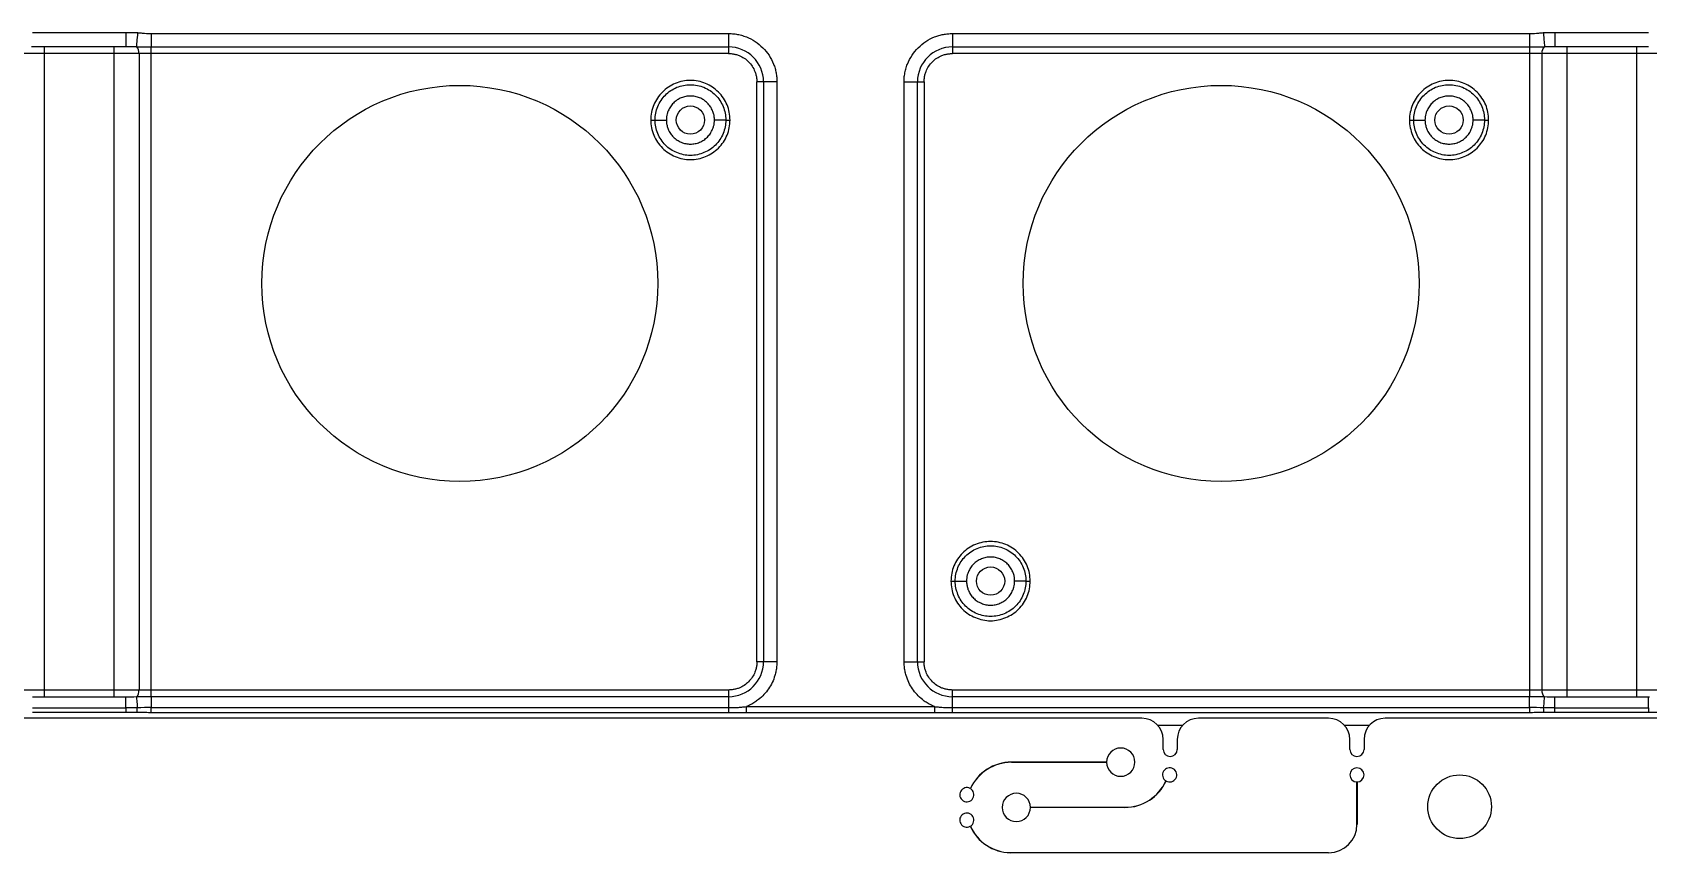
# Model space of a CAD drawing. Header units: millimetres. Extents: x -1 to 1576, y 30 to 633.
# Drawn here: x 572 to 686.3, y 421 to 479.1 of the extents above; entities that cross this region are included whole.
import ezdxf

# ---------------------------------------------------------------- set-up
doc = ezdxf.new("R2010")
doc.units = ezdxf.units.MM

msp = doc.modelspace()

# ---------------------------------------------------------------- linework, layer by layer
at = {"color": 7, "linetype": 'Continuous', "lineweight": 25}
for p, q in [((572, 479.05), (578.62, 479.05)), ((580.41, 478.97), (621.22, 478.97)), ((621.22, 478.97), (621.22, 477.55)), ((637.04, 478.97), (677.85, 478.97)), ((637.04, 478.97), (637.04, 477.55)), ((679.64, 479.05), (686.26, 479.05)), ((571.95, 478.05), (572, 478.06)), ((572, 478.05), (578.62, 478.05)), ((572.83, 478.05), (572.83, 432.05)), ((577.79, 432.05), (577.79, 478.05)), ((580.41, 478.02), (621.22, 478.02)), ((580.41, 432.08), (580.41, 478.02)), ((637.04, 478.02), (677.85, 478.02)), ((677.85, 478.02), (677.85, 432.08)), ((679.59, 478.05), (679.64, 478.06)), ((679.64, 478.05), (686.26, 478.05)), ((680.47, 478.05), (680.47, 432.05)), ((685.43, 432.05), (685.43, 478.05)), ((621.22, 477.55), (529.4, 477.55)), ((579.54, 477.55), (579.54, 432.55)), ((728.86, 477.55), (637.04, 477.55)), ((678.73, 432.55), (678.73, 477.55)), ((624.64, 475.55), (623.22, 475.55)), ((623.22, 434.55), (623.22, 475.55)), ((623.69, 475.55), (623.69, 434.55)), ((624.64, 475.55), (624.64, 434.55)), ((633.63, 434.55), (633.63, 475.55)), ((633.63, 475.55), (635.04, 475.55)), ((634.57, 434.55), (634.57, 475.55)), ((635.04, 475.55), (635.04, 434.55)), ((624.64, 434.55), (623.22, 434.55)), ((633.63, 434.55), (635.04, 434.55)), ((621.22, 432.55), (529.4, 432.55)), ((578.62, 432.05), (572, 432.05)), ((578.67, 432.05), (578.62, 432.05)), ((621.22, 432.08), (580.41, 432.08)), ((621.22, 432.55), (621.22, 431.31)), ((637.04, 431.31), (637.04, 432.55)), ((728.86, 432.55), (637.04, 432.55)), ((677.85, 432.08), (637.04, 432.08)), ((679.64, 432.04), (679.54, 432.05)), ((686.26, 432.05), (679.64, 432.05)), ((686.31, 432.05), (686.26, 432.05)), ((572, 431.28), (578.62, 431.28)), ((578.62, 430.95), (572, 430.95)), ((578.62, 431.28), (578.62, 430.95)), ((580.41, 431.31), (621.22, 431.31)), ((621.22, 430.94), (580.41, 430.94)), ((622.48, 431.38), (635.78, 431.38)), ((635.78, 430.94), (622.48, 430.94)), ((637.04, 431.31), (677.85, 431.31)), ((677.85, 430.94), (637.04, 430.94)), ((679.64, 431.28), (686.26, 431.28)), ((686.26, 430.95), (679.64, 430.95)), ((686.26, 431.28), (686.26, 430.95)), ((650.44, 430.55), (560, 430.55)), ((653.32, 430.05), (651.56, 430.05)), ((663.64, 430.55), (654.44, 430.55)), ((666.52, 430.05), (664.76, 430.05)), ((757.28, 430.55), (667.64, 430.55)), ((651.94, 428.35), (651.94, 429.05)), ((652.94, 429.05), (652.94, 428.35)), ((665.14, 428.35), (665.14, 429.05)), ((666.14, 429.05), (666.14, 428.35)), ((641.22, 427.46), (647.94, 427.46)), ((647.94, 427.45), (641.22, 427.45)), ((665.64, 423.05), (665.64, 426.05)), ((665.65, 426.05), (665.65, 423.05)), ((642.56, 424.26), (649.24, 424.26)), ((649.24, 424.25), (642.56, 424.25)), ((641.13, 421.06), (663.64, 421.06)), ((663.64, 421.05), (641.13, 421.05))]:
    msp.add_line(p, q, dxfattribs=at)
for centre, radius in [((602.22, 461.3), 14), ((656.04, 461.3), 14), ((672.9, 424.3), 2.25)]:
    msp.add_circle(centre, radius, dxfattribs=at)
at = {"color": 141}
for centre in [(618.52, 472.85), (672.15, 472.85), (639.74, 440.25)]:
    msp.add_circle(centre, 1, dxfattribs=at)
at = {"color": 7, "linetype": 'Continuous', "lineweight": 25}
for centre, radius, start, end in [((578.98, 477.63), 0.562, 352.1767, 47.5651), ((621.22, 475.55), 2.47, 0, 90), ((637.04, 475.55), 2.47, 90, 180), ((679.28, 477.63), 0.562, 132.435, 187.8232), ((621.22, 434.55), 2.47, 270, 360), ((637.04, 434.55), 2.47, 180, 270), ((578.98, 432.48), 0.562, 312.435, 7.8232), ((679.28, 432.48), 0.562, 172.1767, 227.5651), ((650.44, 429.05), 1.5, 0, 90), ((654.44, 429.05), 1.5, 90, 180), ((663.64, 429.05), 1.5, 0, 90), ((667.64, 429.05), 1.5, 90, 180), ((641.22, 424.25), 3.2, 90.0002, 155.3911), ((641.22, 424.25), 3.19, 90.0002, 155.4086), ((648.94, 427.45), 1, 180.2864, 179.714), ((652.44, 428.35), 0.5, 180, 0), ((665.64, 428.35), 0.5, 180, 0), ((652.4, 426.55), 0.5, 240.4, 239.2487), ((665.64, 426.55), 0.5, 270.573, 269.427), ((638.06, 425.15), 0.5, 60.4208, 59.27), ((641.56, 424.25), 1, 0.2867, 359.7138), ((649.24, 427.45), 3.19, 270.0002, 335.4017), ((649.24, 427.45), 3.2, 270.0002, 335.3842), ((638.06, 423.35), 0.5, 300.7523, 299.6009), ((641.22, 424.25), 3.21, 204.6144, 268.4153), ((641.22, 424.25), 3.2, 204.597, 268.4128), ((663.64, 423.05), 2, 270, 0), ((663.64, 423.05), 2, 270, 360)]:
    msp.add_arc(centre, radius, start, end, dxfattribs=at)
for points, knots in [([(578.62, 479.05), (578.77, 479.05), (579.05, 479.05), (579.32, 479.03), (579.44, 479.03)], [0, 0, 0, 0, 0.556213, 1, 1, 1, 1]), ([(578.62, 479.05), (578.62, 478.92), (578.62, 478.79), (578.62, 478.55), (578.62, 478.44), (578.62, 478.25), (578.62, 478.18), (578.62, 478.08), (578.62, 478.05), (578.62, 478.05)], [0, 0, 0, 0, 0.25, 0.25, 0.5, 0.5, 0.75, 0.75, 1, 1, 1, 1]), ([(579.44, 479.03), (579.42, 478.79), (579.4, 478.56), (579.37, 478.21), (579.36, 478.08), (579.36, 478.04)], [0, 0, 0, 0, 0.5, 0.5, 1, 1, 1, 1]), ([(579.44, 479.03), (579.52, 479.02), (579.69, 479.01), (579.94, 478.98), (580.18, 478.97), (580.33, 478.97), (580.41, 478.97)], [0, 0, 0, 0, 0.26275, 0.514851, 0.767475, 1, 1, 1, 1]), ([(580.41, 478.97), (580.41, 478.76), (580.41, 478.56), (580.41, 478.22), (580.41, 478.09), (580.41, 478.02)], [0, 0, 0, 0, 0.5, 0.5, 1, 1, 1, 1]), ([(621.22, 478.97), (621.28, 478.97), (621.41, 478.96), (621.59, 478.95), (621.77, 478.92), (621.95, 478.89), (622.13, 478.85), (622.3, 478.79), (622.64, 478.67), (623.11, 478.43), (623.65, 477.98), (624.1, 477.44), (624.36, 476.93), (624.51, 476.51), (624.58, 476.19), (624.63, 475.88), (624.63, 475.66), (624.64, 475.55)], [0, 0, 0, 0, 0.034552, 0.068858, 0.103016, 0.137128, 0.171294, 0.205615, 0.240191, 0.37006, 0.500029, 0.629897, 0.759866, 0.820152, 0.879909, 0.939678, 1, 1, 1, 1]), ([(633.63, 475.55), (633.63, 475.61), (633.63, 475.74), (633.64, 475.92), (633.67, 476.1), (633.7, 476.28), (633.75, 476.46), (633.8, 476.64), (633.92, 476.97), (634.17, 477.44), (634.61, 477.98), (635.15, 478.43), (635.66, 478.69), (636.09, 478.84), (636.4, 478.91), (636.72, 478.96), (636.93, 478.96), (637.04, 478.97)], [0, 0, 0, 0, 0.034552, 0.068858, 0.103016, 0.137128, 0.171294, 0.205615, 0.240191, 0.37006, 0.500029, 0.629897, 0.759866, 0.820152, 0.879909, 0.939678, 1, 1, 1, 1]), ([(677.85, 478.97), (677.93, 478.97), (678.09, 478.97), (678.32, 478.98), (678.57, 479.01), (678.74, 479.02), (678.82, 479.03)], [0, 0, 0, 0, 0.2323707, 0.4852888, 0.7374116, 1, 1, 1, 1]), ([(677.85, 478.97), (677.85, 478.76), (677.85, 478.56), (677.85, 478.22), (677.85, 478.09), (677.85, 478.02)], [0, 0, 0, 0, 0.5, 0.5, 1, 1, 1, 1]), ([(678.82, 479.03), (678.88, 479.03), (679, 479.04), (679.19, 479.05), (679.41, 479.05), (679.56, 479.05), (679.64, 479.05)], [0, 0, 0, 0, 0.207871, 0.443757, 0.707773, 1, 1, 1, 1]), ([(678.82, 479.03), (678.84, 478.79), (678.86, 478.56), (678.89, 478.21), (678.9, 478.08), (678.9, 478.04)], [0, 0, 0, 0, 0.5, 0.5, 1, 1, 1, 1]), ([(679.64, 479.05), (679.64, 478.79), (679.64, 478.53), (679.64, 478.16), (679.64, 478.05), (679.64, 478.05)], [0, 0, 0, 0, 0.5, 0.5, 1, 1, 1, 1]), ([(621.22, 477.55), (621.26, 477.55), (621.35, 477.55), (621.47, 477.54), (621.6, 477.52), (621.72, 477.49), (621.84, 477.46), (622.05, 477.38), (622.33, 477.24), (622.64, 476.98), (622.9, 476.66), (623.07, 476.34), (623.16, 476.05), (623.21, 475.8), (623.22, 475.64), (623.22, 475.55)], [0, 0, 0, 0, 0.040276, 0.080243, 0.120058, 0.159883, 0.199877, 0.240199, 0.370043, 0.500057, 0.629901, 0.759916, 0.840121, 0.919721, 1, 1, 1, 1]), ([(635.04, 475.55), (635.04, 475.6), (635.04, 475.68), (635.06, 475.8), (635.07, 475.93), (635.1, 476.05), (635.14, 476.17), (635.21, 476.38), (635.36, 476.66), (635.62, 476.98), (635.93, 477.24), (636.25, 477.4), (636.54, 477.5), (636.79, 477.54), (636.96, 477.55), (637.04, 477.55)], [0, 0, 0, 0, 0.040276, 0.080243, 0.120058, 0.159883, 0.199877, 0.240199, 0.370043, 0.500057, 0.629901, 0.759916, 0.840121, 0.919721, 1, 1, 1, 1]), ([(621.32, 472.85), (621.32, 473.22), (621.25, 473.59), (620.97, 474.26), (620.76, 474.57), (620.24, 475.09), (619.93, 475.3), (619.25, 475.58), (618.89, 475.65), (618.15, 475.65), (617.79, 475.58), (617.11, 475.3), (616.8, 475.09), (616.28, 474.57), (616.07, 474.26), (615.79, 473.59), (615.72, 473.22), (615.72, 472.85)], [0, 0, 0, 0, 0.125, 0.125, 0.25, 0.25, 0.375, 0.375, 0.5, 0.5, 0.625, 0.625, 0.75, 0.75, 0.875, 0.875, 1, 1, 1, 1]), ([(616.02, 472.85), (616.02, 473.18), (616.09, 473.51), (616.34, 474.11), (616.52, 474.39), (616.98, 474.85), (617.26, 475.04), (617.87, 475.29), (618.19, 475.35), (618.85, 475.35), (619.18, 475.29), (619.78, 475.04), (620.06, 474.85), (620.52, 474.39), (620.71, 474.11), (620.96, 473.51), (621.02, 473.18), (621.02, 472.85)], [0, 0, 0, 0, 0.125, 0.125, 0.25, 0.25, 0.375, 0.375, 0.5, 0.5, 0.625, 0.625, 0.75, 0.75, 0.875, 0.875, 1, 1, 1, 1]), ([(674.95, 472.85), (674.95, 473.22), (674.88, 473.59), (674.6, 474.26), (674.39, 474.57), (673.87, 475.09), (673.56, 475.3), (672.89, 475.58), (672.52, 475.65), (671.79, 475.65), (671.42, 475.58), (670.74, 475.3), (670.43, 475.09), (669.92, 474.57), (669.71, 474.26), (669.43, 473.59), (669.35, 473.22), (669.35, 472.85)], [0, 0, 0, 0, 0.125, 0.125, 0.25, 0.25, 0.375, 0.375, 0.5, 0.5, 0.625, 0.625, 0.75, 0.75, 0.875, 0.875, 1, 1, 1, 1]), ([(669.65, 472.85), (669.65, 473.18), (669.72, 473.51), (669.97, 474.11), (670.16, 474.39), (670.62, 474.85), (670.89, 475.04), (671.5, 475.29), (671.83, 475.35), (672.48, 475.35), (672.81, 475.29), (673.41, 475.04), (673.69, 474.85), (674.15, 474.39), (674.34, 474.11), (674.59, 473.51), (674.65, 473.18), (674.65, 472.85)], [0, 0, 0, 0, 0.125, 0.125, 0.25, 0.25, 0.375, 0.375, 0.5, 0.5, 0.625, 0.625, 0.75, 0.75, 0.875, 0.875, 1, 1, 1, 1]), ([(620.22, 472.85), (620.22, 472.9), (620.22, 472.99), (620.2, 473.12), (620.18, 473.25), (620.14, 473.38), (620.07, 473.57), (619.94, 473.8), (619.73, 474.06), (619.47, 474.28), (619.18, 474.43), (618.86, 474.53), (618.52, 474.56), (618.19, 474.53), (617.87, 474.43), (617.57, 474.28), (617.31, 474.06), (617.1, 473.8), (616.96, 473.54), (616.87, 473.29), (616.83, 473.08), (616.82, 472.93), (616.82, 472.85)], [0, 0, 0, 0, 0.025179, 0.05013, 0.075011, 0.099978, 0.125186, 0.187587, 0.250092, 0.312501, 0.375011, 0.437474, 0.50004, 0.562505, 0.625066, 0.687464, 0.749971, 0.812374, 0.874873, 0.916679, 0.958145, 1, 1, 1, 1]), ([(673.85, 472.85), (673.85, 472.9), (673.85, 472.99), (673.84, 473.12), (673.81, 473.25), (673.77, 473.38), (673.7, 473.57), (673.58, 473.8), (673.36, 474.06), (673.11, 474.28), (672.81, 474.43), (672.49, 474.53), (672.15, 474.56), (671.82, 474.53), (671.5, 474.43), (671.2, 474.28), (670.94, 474.06), (670.73, 473.8), (670.59, 473.54), (670.51, 473.29), (670.46, 473.08), (670.46, 472.93), (670.45, 472.85)], [0, 0, 0, 0, 0.025179, 0.05013, 0.075011, 0.099978, 0.125186, 0.187587, 0.250092, 0.312501, 0.375011, 0.437474, 0.50004, 0.562505, 0.625066, 0.687464, 0.749971, 0.812374, 0.874873, 0.916678, 0.958145, 1, 1, 1, 1]), ([(615.72, 472.85), (615.72, 472.49), (615.79, 472.12), (616.07, 471.44), (616.28, 471.13), (616.8, 470.61), (617.11, 470.41), (617.79, 470.13), (618.15, 470.05), (618.89, 470.05), (619.25, 470.13), (619.93, 470.41), (620.24, 470.61), (620.76, 471.13), (620.97, 471.44), (621.25, 472.12), (621.32, 472.49), (621.32, 472.85)], [0, 0, 0, 0, 0.125, 0.125, 0.25, 0.25, 0.375, 0.375, 0.5, 0.5, 0.625, 0.625, 0.75, 0.75, 0.875, 0.875, 1, 1, 1, 1]), ([(615.72, 472.85), (615.8, 472.85), (615.88, 472.85), (615.99, 472.85), (616.02, 472.85), (616.02, 472.85)], [0, 0, 0, 0, 0.5, 0.5, 1, 1, 1, 1]), ([(621.02, 472.85), (621.02, 472.53), (620.96, 472.2), (620.71, 471.59), (620.52, 471.32), (620.06, 470.85), (619.78, 470.67), (619.18, 470.42), (618.85, 470.35), (618.19, 470.35), (617.87, 470.42), (617.26, 470.67), (616.98, 470.85), (616.52, 471.32), (616.34, 471.59), (616.09, 472.2), (616.02, 472.53), (616.02, 472.85)], [0, 0, 0, 0, 0.125, 0.125, 0.25, 0.25, 0.375, 0.375, 0.5, 0.5, 0.625, 0.625, 0.75, 0.75, 0.875, 0.875, 1, 1, 1, 1]), ([(616.02, 472.85), (616.02, 472.85), (616.11, 472.85), (616.4, 472.85), (616.61, 472.85), (616.82, 472.85)], [0, 0, 0, 0, 0.5, 0.5, 1, 1, 1, 1]), ([(616.82, 472.85), (616.82, 472.81), (616.82, 472.72), (616.84, 472.59), (616.87, 472.46), (616.9, 472.33), (616.97, 472.14), (617.1, 471.9), (617.31, 471.64), (617.57, 471.43), (617.87, 471.27), (618.19, 471.17), (618.52, 471.14), (618.85, 471.17), (619.18, 471.27), (619.47, 471.43), (619.73, 471.64), (619.94, 471.9), (620.08, 472.17), (620.17, 472.41), (620.21, 472.63), (620.22, 472.78), (620.22, 472.85)], [0, 0, 0, 0, 0.025108, 0.050018, 0.074887, 0.09987, 0.125122, 0.187514, 0.250079, 0.312484, 0.374988, 0.437452, 0.500017, 0.562482, 0.625047, 0.687453, 0.749962, 0.812367, 0.874868, 0.916676, 0.958145, 1, 1, 1, 1]), ([(621.02, 472.85), (621.02, 472.85), (620.93, 472.85), (620.64, 472.85), (620.43, 472.85), (620.22, 472.85)], [0, 0, 0, 0, 0.5, 0.5, 1, 1, 1, 1]), ([(621.02, 472.85), (621.02, 472.85), (621.05, 472.85), (621.16, 472.85), (621.24, 472.85), (621.32, 472.85)], [0, 0, 0, 0, 0.5, 0.5, 1, 1, 1, 1]), ([(669.35, 472.85), (669.35, 472.49), (669.43, 472.12), (669.71, 471.44), (669.92, 471.13), (670.43, 470.61), (670.74, 470.41), (671.42, 470.13), (671.79, 470.05), (672.52, 470.05), (672.89, 470.13), (673.56, 470.41), (673.87, 470.61), (674.39, 471.13), (674.6, 471.44), (674.88, 472.12), (674.95, 472.49), (674.95, 472.85)], [0, 0, 0, 0, 0.125, 0.125, 0.25, 0.25, 0.375, 0.375, 0.5, 0.5, 0.625, 0.625, 0.75, 0.75, 0.875, 0.875, 1, 1, 1, 1]), ([(669.35, 472.85), (669.43, 472.85), (669.51, 472.85), (669.62, 472.85), (669.65, 472.85), (669.65, 472.85)], [0, 0, 0, 0, 0.5, 0.5, 1, 1, 1, 1]), ([(674.65, 472.85), (674.65, 472.53), (674.59, 472.2), (674.34, 471.59), (674.15, 471.32), (673.69, 470.85), (673.41, 470.67), (672.81, 470.42), (672.48, 470.35), (671.83, 470.35), (671.5, 470.42), (670.89, 470.67), (670.62, 470.85), (670.16, 471.32), (669.97, 471.59), (669.72, 472.2), (669.65, 472.53), (669.65, 472.85)], [0, 0, 0, 0, 0.125, 0.125, 0.25, 0.25, 0.375, 0.375, 0.5, 0.5, 0.625, 0.625, 0.75, 0.75, 0.875, 0.875, 1, 1, 1, 1]), ([(669.65, 472.85), (669.65, 472.85), (669.74, 472.85), (670.04, 472.85), (670.24, 472.85), (670.45, 472.85)], [0, 0, 0, 0, 0.5, 0.5, 1, 1, 1, 1]), ([(670.45, 472.85), (670.46, 472.81), (670.46, 472.72), (670.47, 472.59), (670.5, 472.46), (670.54, 472.33), (670.6, 472.14), (670.73, 471.9), (670.94, 471.64), (671.2, 471.43), (671.5, 471.27), (671.82, 471.17), (672.15, 471.14), (672.49, 471.17), (672.81, 471.27), (673.11, 471.43), (673.36, 471.64), (673.58, 471.9), (673.72, 472.17), (673.8, 472.41), (673.85, 472.63), (673.85, 472.78), (673.85, 472.85)], [0, 0, 0, 0, 0.025108, 0.050018, 0.074887, 0.09987, 0.125122, 0.187514, 0.250079, 0.312484, 0.374988, 0.437452, 0.500017, 0.562482, 0.625047, 0.687453, 0.749962, 0.812367, 0.874868, 0.916676, 0.958145, 1, 1, 1, 1]), ([(674.65, 472.85), (674.65, 472.85), (674.57, 472.85), (674.27, 472.85), (674.06, 472.85), (673.85, 472.85)], [0, 0, 0, 0, 0.5, 0.5, 1, 1, 1, 1]), ([(674.65, 472.85), (674.65, 472.85), (674.69, 472.85), (674.8, 472.85), (674.88, 472.85), (674.95, 472.85)], [0, 0, 0, 0, 0.5, 0.5, 1, 1, 1, 1]), ([(642.54, 440.25), (642.54, 440.62), (642.47, 440.99), (642.19, 441.66), (641.98, 441.97), (641.46, 442.49), (641.15, 442.7), (640.47, 442.98), (640.11, 443.05), (639.37, 443.05), (639.01, 442.98), (638.33, 442.7), (638.02, 442.49), (637.5, 441.97), (637.29, 441.66), (637.01, 440.99), (636.94, 440.62), (636.94, 440.25)], [0, 0, 0, 0, 0.125, 0.125, 0.25, 0.25, 0.375, 0.375, 0.5, 0.5, 0.625, 0.625, 0.75, 0.75, 0.875, 0.875, 1, 1, 1, 1]), ([(637.24, 440.25), (637.24, 440.58), (637.31, 440.91), (637.56, 441.51), (637.74, 441.79), (638.2, 442.25), (638.48, 442.44), (639.09, 442.69), (639.41, 442.75), (640.07, 442.75), (640.4, 442.69), (641, 442.44), (641.28, 442.25), (641.74, 441.79), (641.93, 441.51), (642.18, 440.91), (642.24, 440.58), (642.24, 440.25)], [0, 0, 0, 0, 0.125, 0.125, 0.25, 0.25, 0.375, 0.375, 0.5, 0.5, 0.625, 0.625, 0.75, 0.75, 0.875, 0.875, 1, 1, 1, 1]), ([(641.44, 440.25), (641.44, 440.3), (641.44, 440.39), (641.42, 440.52), (641.4, 440.65), (641.36, 440.78), (641.29, 440.97), (641.16, 441.2), (640.95, 441.46), (640.69, 441.68), (640.4, 441.83), (640.08, 441.93), (639.74, 441.96), (639.41, 441.93), (639.09, 441.83), (638.79, 441.68), (638.53, 441.46), (638.32, 441.2), (638.18, 440.94), (638.09, 440.69), (638.05, 440.48), (638.04, 440.33), (638.04, 440.25)], [0, 0, 0, 0, 0.025179, 0.05013, 0.075011, 0.099978, 0.125186, 0.187587, 0.250092, 0.312501, 0.375011, 0.437474, 0.50004, 0.562505, 0.625066, 0.687464, 0.749971, 0.812374, 0.874873, 0.916678, 0.958145, 1, 1, 1, 1]), ([(636.94, 440.25), (637.02, 440.25), (637.1, 440.25), (637.21, 440.25), (637.24, 440.25), (637.24, 440.25)], [0, 0, 0, 0, 0.5, 0.5, 1, 1, 1, 1]), ([(636.94, 440.25), (636.94, 439.89), (637.01, 439.52), (637.29, 438.84), (637.5, 438.53), (638.02, 438.01), (638.33, 437.81), (639.01, 437.53), (639.37, 437.45), (640.11, 437.45), (640.47, 437.53), (641.15, 437.81), (641.46, 438.01), (641.98, 438.53), (642.19, 438.84), (642.47, 439.52), (642.54, 439.89), (642.54, 440.25)], [0, 0, 0, 0, 0.125, 0.125, 0.25, 0.25, 0.375, 0.375, 0.5, 0.5, 0.625, 0.625, 0.75, 0.75, 0.875, 0.875, 1, 1, 1, 1]), ([(642.24, 440.25), (642.24, 439.93), (642.18, 439.6), (641.93, 438.99), (641.74, 438.72), (641.28, 438.25), (641, 438.07), (640.4, 437.82), (640.07, 437.75), (639.41, 437.75), (639.09, 437.82), (638.48, 438.07), (638.2, 438.25), (637.74, 438.72), (637.56, 438.99), (637.31, 439.6), (637.24, 439.93), (637.24, 440.25)], [0, 0, 0, 0, 0.125, 0.125, 0.25, 0.25, 0.375, 0.375, 0.5, 0.5, 0.625, 0.625, 0.75, 0.75, 0.875, 0.875, 1, 1, 1, 1]), ([(637.24, 440.25), (637.24, 440.25), (637.33, 440.25), (637.62, 440.25), (637.83, 440.25), (638.04, 440.25)], [0, 0, 0, 0, 0.5, 0.5, 1, 1, 1, 1]), ([(637.24, 440.25), (637.24, 440.25), (637.33, 440.25), (637.62, 440.25), (637.83, 440.25), (638.04, 440.25)], [0, 0, 0, 0, 0.5, 0.5, 1, 1, 1, 1]), ([(638.04, 440.25), (638.04, 440.21), (638.04, 440.12), (638.06, 439.99), (638.09, 439.86), (638.12, 439.73), (638.19, 439.54), (638.32, 439.3), (638.53, 439.04), (638.79, 438.83), (639.09, 438.67), (639.41, 438.57), (639.74, 438.54), (640.07, 438.57), (640.4, 438.67), (640.69, 438.83), (640.95, 439.04), (641.16, 439.3), (641.3, 439.57), (641.39, 439.81), (641.43, 440.03), (641.44, 440.18), (641.44, 440.25)], [0, 0, 0, 0, 0.025108, 0.050018, 0.074887, 0.09987, 0.125122, 0.187514, 0.250079, 0.312484, 0.374988, 0.437452, 0.500017, 0.562482, 0.625047, 0.687453, 0.749962, 0.812367, 0.874868, 0.916676, 0.958145, 1, 1, 1, 1]), ([(642.24, 440.25), (642.24, 440.25), (642.15, 440.25), (641.86, 440.25), (641.65, 440.25), (641.44, 440.25)], [0, 0, 0, 0, 0.5, 0.5, 1, 1, 1, 1]), ([(642.24, 440.25), (642.24, 440.25), (642.27, 440.25), (642.38, 440.25), (642.46, 440.25), (642.54, 440.25)], [0, 0, 0, 0, 0.5, 0.5, 1, 1, 1, 1]), ([(623.22, 434.55), (623.22, 434.51), (623.22, 434.43), (623.21, 434.3), (623.19, 434.18), (623.16, 434.06), (623.12, 433.94), (623.05, 433.73), (622.91, 433.45), (622.64, 433.13), (622.33, 432.87), (622.01, 432.7), (621.72, 432.61), (621.47, 432.56), (621.31, 432.56), (621.22, 432.55)], [0, 0, 0, 0, 0.040276, 0.080243, 0.120058, 0.159883, 0.199877, 0.240199, 0.370043, 0.500057, 0.629901, 0.759916, 0.840121, 0.919721, 1, 1, 1, 1]), ([(624.64, 434.55), (624.63, 434.5), (624.63, 434.39), (624.62, 434.22), (624.6, 434.06), (624.57, 433.89), (624.54, 433.73), (624.46, 433.46), (624.32, 433.08), (624.06, 432.63), (623.73, 432.22), (623.39, 431.91), (623.07, 431.68), (622.79, 431.51), (622.58, 431.42), (622.48, 431.38)], [0, 0, 0, 0, 0.040883, 0.08158, 0.122187, 0.162802, 0.203521, 0.244441, 0.372171, 0.500035, 0.627766, 0.75563, 0.837187, 0.918385, 1, 1, 1, 1]), ([(635.78, 431.38), (635.73, 431.4), (635.63, 431.44), (635.48, 431.52), (635.33, 431.59), (635.19, 431.68), (635.05, 431.77), (634.83, 431.95), (634.53, 432.22), (634.21, 432.63), (633.95, 433.08), (633.78, 433.51), (633.69, 433.89), (633.64, 434.22), (633.63, 434.44), (633.63, 434.55)], [0, 0, 0, 0, 0.040883, 0.08158, 0.122187, 0.162802, 0.203521, 0.244441, 0.372171, 0.500035, 0.627766, 0.75563, 0.837187, 0.918385, 1, 1, 1, 1]), ([(637.04, 432.55), (637, 432.55), (636.91, 432.56), (636.79, 432.57), (636.67, 432.59), (636.54, 432.61), (636.42, 432.65), (636.22, 432.72), (635.93, 432.87), (635.62, 433.13), (635.36, 433.45), (635.19, 433.77), (635.1, 434.05), (635.05, 434.3), (635.04, 434.47), (635.04, 434.55)], [0, 0, 0, 0, 0.040276, 0.080243, 0.120058, 0.159883, 0.199877, 0.240199, 0.370043, 0.500057, 0.629901, 0.759916, 0.840121, 0.919721, 1, 1, 1, 1]), ([(578.62, 431.28), (578.62, 431.5), (578.62, 431.7), (578.62, 431.98), (578.62, 432.05), (578.62, 432.05)], [0, 0, 0, 0, 0.5, 0.5, 1, 1, 1, 1]), ([(579.36, 432.06), (579.36, 432.03), (579.37, 431.94), (579.39, 431.66), (579.41, 431.48), (579.42, 431.29)], [0, 0, 0, 0, 0.5, 0.5, 1, 1, 1, 1]), ([(580.41, 432.08), (580.41, 432.02), (580.41, 431.92), (580.41, 431.65), (580.41, 431.48), (580.41, 431.31)], [0, 0, 0, 0, 0.5, 0.5, 1, 1, 1, 1]), ([(677.85, 431.31), (677.85, 431.48), (677.85, 431.65), (677.85, 431.92), (677.85, 432.02), (677.85, 432.08)], [0, 0, 0, 0, 0.5, 0.5, 1, 1, 1, 1]), ([(678.84, 431.29), (678.86, 431.48), (678.87, 431.66), (678.89, 431.94), (678.9, 432.03), (678.9, 432.06)], [0, 0, 0, 0, 0.5, 0.5, 1, 1, 1, 1]), ([(679.64, 431.28), (679.64, 431.5), (679.64, 431.7), (679.64, 431.98), (679.64, 432.05), (679.64, 432.05)], [0, 0, 0, 0, 0.5, 0.5, 1, 1, 1, 1]), ([(686.26, 431.28), (686.26, 431.5), (686.26, 431.7), (686.26, 431.98), (686.26, 432.05), (686.26, 432.05)], [0, 0, 0, 0, 0.5, 0.5, 1, 1, 1, 1]), ([(579.41, 430.95), (579.29, 430.95), (579.03, 430.95), (578.77, 430.95), (578.62, 430.95)], [0, 0, 0, 0, 0.452244, 1, 1, 1, 1]), ([(580.41, 430.94), (580.27, 430.95), (579.94, 430.95), (579.61, 430.95), (579.41, 430.95)], [0, 0, 0, 0, 0.420474, 1, 1, 1, 1]), ([(621.22, 431.31), (621.32, 431.31), (621.53, 431.31), (621.84, 431.32), (622.16, 431.34), (622.37, 431.37), (622.48, 431.38)], [0, 0, 0, 0, 0.245457, 0.492199, 0.742868, 1, 1, 1, 1]), ([(622.48, 430.94), (622.4, 430.94), (622.18, 430.94), (621.86, 430.94), (621.52, 430.94), (621.31, 430.94), (621.22, 430.94)], [0, 0, 0, 0, 0.200515, 0.50786, 0.778848, 1, 1, 1, 1]), ([(622.48, 430.94), (622.48, 430.98), (622.48, 431.04), (622.48, 431.2), (622.48, 431.29), (622.48, 431.38)], [0, 0, 0, 0, 0.5, 0.5, 1, 1, 1, 1]), ([(635.78, 431.38), (635.78, 431.29), (635.78, 431.2), (635.78, 431.04), (635.78, 430.98), (635.78, 430.94)], [0, 0, 0, 0, 0.5, 0.5, 1, 1, 1, 1]), ([(635.78, 431.38), (635.87, 431.37), (636.04, 431.35), (636.29, 431.33), (636.54, 431.32), (636.79, 431.31), (636.96, 431.31), (637.04, 431.31)], [0, 0, 0, 0, 0.206312, 0.408164, 0.606837, 0.80366, 1, 1, 1, 1]), ([(637.04, 430.94), (636.95, 430.94), (636.74, 430.94), (636.41, 430.94), (636.08, 430.94), (635.87, 430.94), (635.78, 430.94)], [0, 0, 0, 0, 0.221378, 0.492164, 0.7995, 1, 1, 1, 1]), ([(678.85, 430.95), (678.66, 430.95), (678.32, 430.95), (677.99, 430.95), (677.85, 430.94)], [0, 0, 0, 0, 0.580575, 1, 1, 1, 1]), ([(679.64, 430.95), (679.49, 430.95), (679.23, 430.95), (678.97, 430.95), (678.85, 430.95)], [0, 0, 0, 0, 0.548125, 1, 1, 1, 1]), ([(687.05, 430.95), (686.93, 430.95), (686.67, 430.95), (686.41, 430.95), (686.26, 430.95)], [0, 0, 0, 0, 0.452244, 1, 1, 1, 1])]:
    msp.add_open_spline(points, degree=3, knots=knots, dxfattribs=at)
for points in [[(578.62, 478.05), (578.88, 478.05), (579.12, 478.05), (579.36, 478.04)], [(579.36, 478.04), (579.68, 478.03), (580.05, 478.02), (580.41, 478.02)], [(677.85, 478.02), (678.22, 478.02), (678.58, 478.03), (678.9, 478.04)], [(678.9, 478.04), (679.14, 478.05), (679.38, 478.05), (679.64, 478.05)], [(579.36, 432.06), (579.12, 432.05), (578.88, 432.05), (578.62, 432.05)], [(580.41, 432.08), (580.05, 432.08), (579.68, 432.07), (579.36, 432.06)], [(678.9, 432.06), (678.58, 432.07), (678.22, 432.08), (677.85, 432.08)], [(679.64, 432.05), (679.38, 432.05), (679.14, 432.05), (678.9, 432.06)], [(579.42, 431.29), (579.15, 431.29), (578.89, 431.28), (578.62, 431.28)], [(579.41, 430.95), (579.42, 431.02), (579.42, 431.15), (579.42, 431.29)], [(580.41, 431.31), (580.09, 431.31), (579.76, 431.3), (579.42, 431.29)], [(580.41, 430.94), (580.41, 431.02), (580.41, 431.15), (580.41, 431.31)], [(621.22, 431.31), (621.22, 431.15), (621.22, 431.02), (621.22, 430.94)], [(637.04, 430.94), (637.04, 431.02), (637.04, 431.15), (637.04, 431.31)], [(677.85, 431.31), (677.85, 431.15), (677.85, 431.02), (677.85, 430.94)], [(678.84, 431.29), (678.5, 431.3), (678.18, 431.31), (677.85, 431.31)], [(678.85, 430.95), (678.85, 431.02), (678.84, 431.15), (678.84, 431.29)], [(679.64, 431.28), (679.38, 431.28), (679.11, 431.29), (678.84, 431.29)], [(679.64, 430.95), (679.64, 431.02), (679.64, 431.14), (679.64, 431.28)]]:
    msp.add_open_spline(points, degree=3, dxfattribs=at)

doc.saveas('drawing.dxf')
